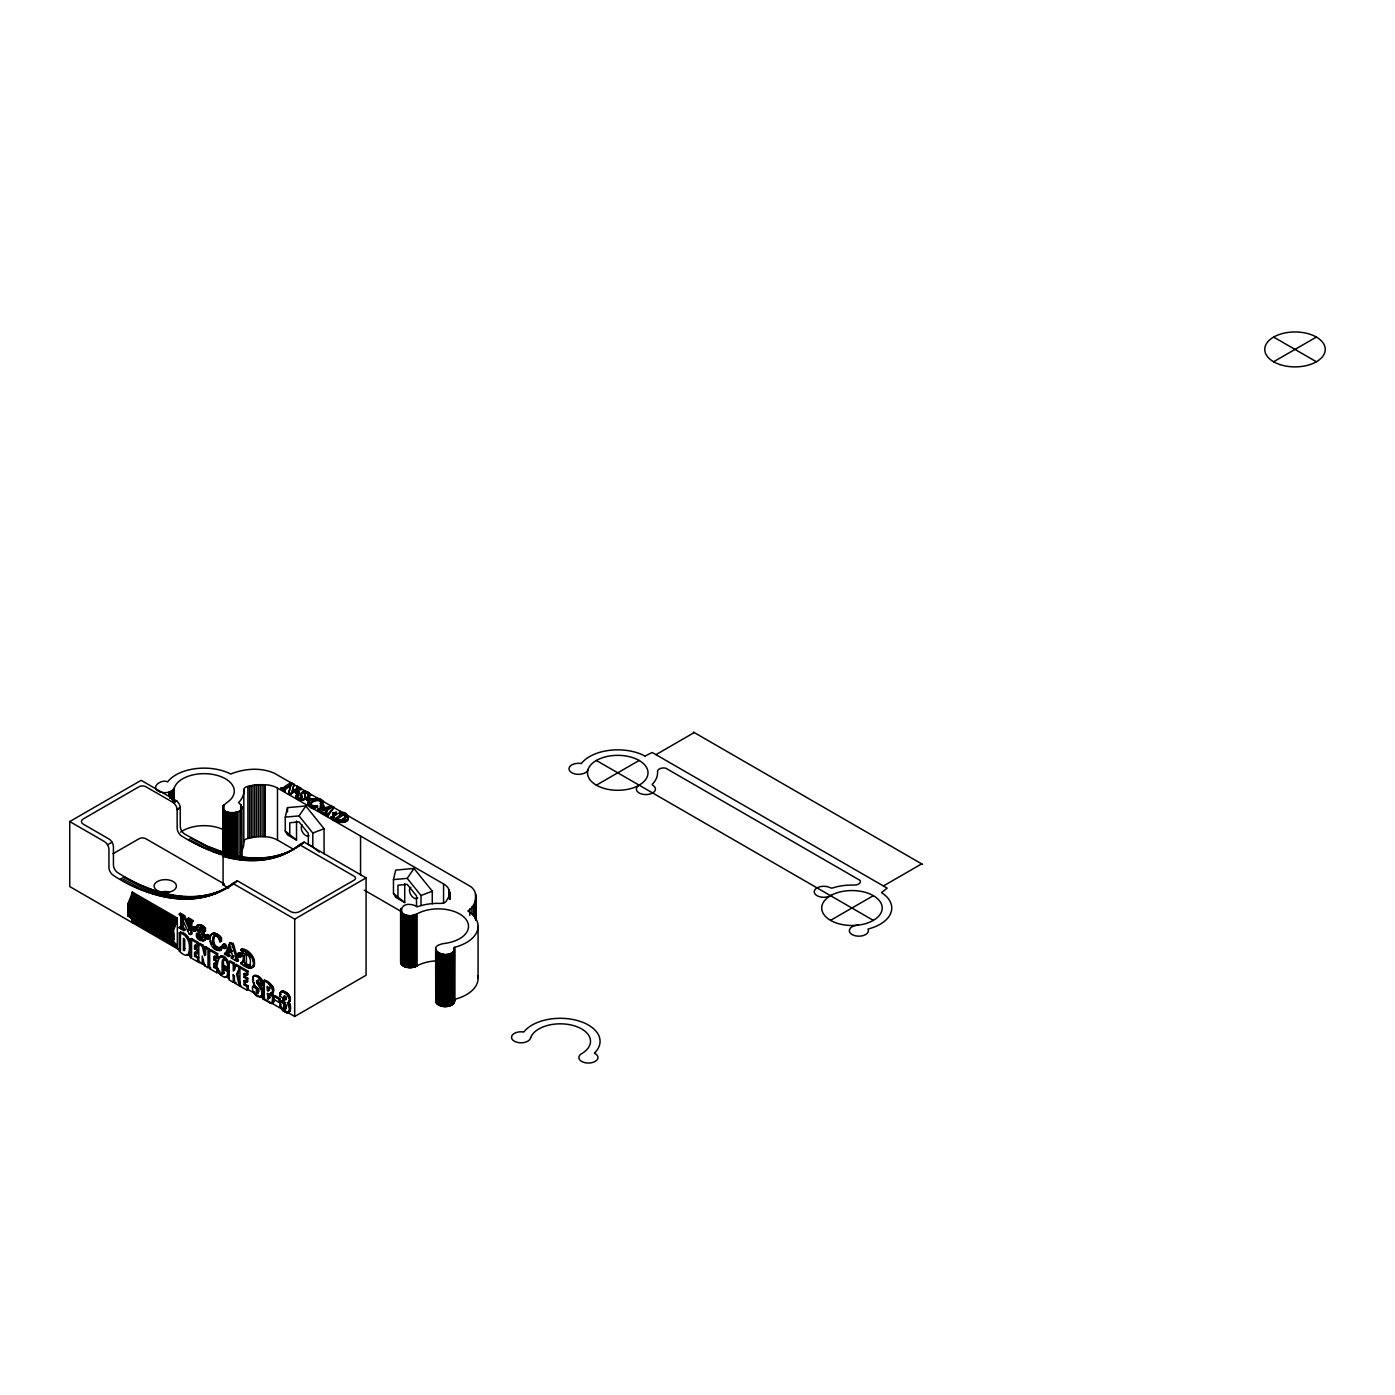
<?xml version="1.0" encoding="UTF-8"?>
<svg xmlns="http://www.w3.org/2000/svg" width="1395" height="1395" viewBox="0 0 1395 1395"><rect width="100%" height="100%" fill="white"/><g stroke="black" fill="none" stroke-linecap="round" stroke-linejoin="round"><path stroke-width="1.5" d="M183.878 930.639L182.082 926.681L181.978 918.416L183.111 917.771L183.286 927.134L184.994 929.994L183.878 930.639L179.24 927.954L181.856 926.297L181.891 915.817L180.775 916.48L180.722 926.943L179.24 927.204M192.196 922.078L187.54 918.66L188.674 918.015L193.312 920.7L190.714 922.304L190.662 934.563L189.284 934.197L181.978 918.416M228.693 888.127L223.078 884.883L223.095 856.286L227.594 853.688C253.001 861.36 283.028 859.669 304.11 842.127L366.083 877.908L366.083 975.262L294.711 1016.467L286.829 1011.916M224.525 954.11L226.688 952.733L224.525 954.11L228.745 956.551L229.861 955.889L228.449 953.308L229.321 950.431L227.315 953.953L228.745 956.551M224.525 953.36L225.659 952.698M225.554 953.378L229.669 943.142L233.244 943.456L238.318 960.771L237.185 961.417L231.326 958.034L233.662 956.848L231.326 957.284M237.185 961.417L232.111 944.119L229.669 943.142M240.794 963.509L243.497 961.8L240.794 963.509C259.4 978.889 257.569 950.727 241.98 948.792L240.899 950.204C243.619 952.646 244.578 963.056 240.794 962.742M248.38 966.264L250.647 964.939C241.631 972.263 242.747 944.415 249.914 955.261M250.106 965.41L246.357 963.893L246.427 952.436M290.701 782.456L290.666 784.897L284.406 788.768L284.998 791.07L280.709 789.204C284.092 788.14 290.561 780.241 294.031 784.374L292.549 790.337M280.709 789.204L281.232 787.844M288.713 786.117L283.237 789.151L282.017 788.158M282.575 790.198L280.709 788.158M282.627 789.308L282.627 788.245M283.237 789.151L283.237 788.088M284.022 788.75L284.022 787.687M284.998 791.07L284.179 789.151M284.475 791.383L284.406 788.768M284.179 790.198L285.068 788.297M288.573 794.104L290.788 784.914L288.573 794.104L289.986 794.575C293.072 791.488 299.384 790.459 301.163 788.506L297.397 786.327L297.501 788.925L291.991 792.29M288.957 792.308L288.957 791.244M289.986 794.575L297.92 788.942L301.163 788.506M290.753 783.484L290.753 784.548L290.195 782.752M290.805 794.034L290.805 792.988M292.252 783.415L292.252 784.478L290.195 783.816M292.497 793.04L292.497 791.976M293.7 786.414L294.031 784.374M295.932 797.678L295.74 795.952L298.024 794.452L297.902 798.254L300.64 799.091L300.64 798.027C301.564 792.778 303.744 787.756 310.579 794.505L310.579 795.551L307.772 796.388C311.643 792.081 301.32 791.366 305.488 796.353C306.429 801.794 297.152 801.114 295.74 797.19M297.676 791.104C301.948 793.04 295.391 796.353 295.984 791.785C300.518 788.995 299.105 795.638 295.862 792.168M295.984 793.598L295.984 791.785M296.507 798.411L295.74 795.952M296.385 793.929L296.385 792.866M296.42 791.436L295.862 793.232M296.943 794.139L296.943 793.092M296.856 789.396L296.891 786.623M297.397 786.327L296.891 787.687M297.588 794.226L297.588 793.162M297.501 788.925L297.466 787.076M297.71 799.3L298.774 794.801M297.955 796.841L297.955 795.778M297.92 790.006L297.92 788.942M298.024 794.452L298.774 795.865M298.251 794.139L298.251 793.075M298.547 799.701L297.902 797.208M298.321 792.238L298.321 791.192M298.861 793.894L298.861 792.831M298.687 789.605L298.687 788.541M299.088 799.004L298.408 797.661M298.896 792.465L298.896 791.418M299.402 799.998L296.507 797.365M299.28 793.546L299.28 791.732M299.28 789.448L299.28 788.384L301.163 789.553M299.838 799.143L299.088 797.94M299.873 789.535L299.873 788.471M300.291 800.172L299.402 798.934M300.657 789.866L300.657 788.803M301.198 800.259L300.291 799.126M301.442 797.748L301.442 798.812L301.163 793.511M301.372 795.603L301.215 794.121M301.163 794.557L301.459 792.796M302.017 798.376L302.017 797.312M302.017 797.033L302.017 795.97M301.808 792.43L301.459 793.86M302.07 800.224L305.557 796.963M302.209 797.905L302.157 796.371M302.349 792.081L302.349 793.145L304.511 791.488M302.907 800.102L302.907 799.039M303.011 792.848L303.011 791.785M303.674 799.876L303.674 798.812M303.744 792.639L303.744 791.593M304.389 799.544L304.389 798.481M305.557 798.027L304.616 793.284M304.93 799.161L304.93 798.097M304.651 795.464L305.174 792.866M305.296 798.76L305.296 797.713M305.488 797.399L305.331 795.952M305.174 793.929L305.976 792.622M306.638 799.841C312.184 793.912 304.616 814 317.624 807.007C317.624 805.054 306.76 806.624 311.992 801.689C313.823 798.969 323.797 798.446 320.362 803.189L321.129 804.496L323.5 801.986C319.403 795.133 311.748 800.451 306.638 799.841C308.557 793.302 311.224 802.491 306.638 798.045M305.976 793.685L307.005 791.819M307.04 800.172L307.04 799.126M307.074 798.742L307.074 797.696M307.772 796.388L308.644 794.906L307.388 792.778M307.615 800.399L307.615 799.335M307.685 798.498L307.685 797.452M310.579 795.551L307.842 792.133M307.894 794.086L307.894 793.023M308.19 804.357L308.051 802.491M308.051 803.555L308.225 801.706M308.243 800.468L308.243 799.422M308.33 798.428L308.33 797.365M308.434 796.702L308.26 794.906M308.347 794.418L308.347 793.354M308.661 805.159L308.19 803.293M308.696 800.939L308.225 802.77M308.539 795.568L308.644 792.534M308.905 800.399L308.905 799.335M308.975 798.498L308.975 797.434M309.463 805.961L308.661 804.095M309.516 799.091L309.446 801.271L310.457 800.591M309.55 798.725L309.55 797.661M309.655 794.313L309.655 793.249M309.934 799.788L309.934 797.992M310.248 794.941L310.248 793.877M310.632 806.746L310.754 802.945M317.624 807.007L312.166 806.659L311.05 804.95M311.05 806.014L311.242 802.334M311.503 807.199L311.556 805.316M311.66 798.951L311.66 800.015L312.933 798.55M312.166 806.659L312.166 805.595M311.242 803.398L311.992 801.689M312.323 807.531L309.463 804.898M312.829 806.868L312.829 805.804M311.992 802.753L313.038 801.009M313.683 807.897L313.526 805.926M314.259 807.042L314.259 805.979M313.038 802.073L314.206 800.416M314.59 808.001L314.59 806.938L312.323 806.484M314.921 808.001L317.624 805.961M314.206 801.462L315.34 799.98M315.758 806.938L315.758 805.874M315.34 801.044L316.403 799.719M317.206 806.589L317.206 805.525M316.403 800.782L317.38 799.597M317.537 810.478L318.077 809.117L331.557 806.17L333.841 807.13L327.842 816.424L323.065 813.669L327.18 810.791L324.146 809.048C319.943 813.756 313.858 810.111 323.919 809.344M318.077 810.164L318.077 809.117M320.362 804.235L321.338 802.16L318.287 799.597M322.21 800.486L322.21 801.55L318.391 798.603M318.723 810.356L318.723 809.309M319.089 800.747L319.089 799.684M319.211 811.349L319.315 809.362M319.699 800.085L319.699 799.039M319.873 810.373L319.873 809.327M319.804 800.939L319.804 799.893M320.24 807.6C328.226 798.236 319.455 816.459 321.286 805.194M320.379 801.201L320.379 800.155M320.431 810.268L320.431 809.205M320.641 807.932L320.24 805.804M320.676 806.502L320.676 805.438M320.937 800.695L320.937 799.631M320.972 812.448L321.059 810.007M321.199 808.141L320.641 806.868M321.129 804.496L321.146 802.247M321.146 801.829L321.146 800.765M321.513 812.152L320.833 810.303M321.408 802.509L321.338 801.096M320.833 811.367L321.704 809.745M321.844 808.228L323.675 806.118M322.507 808.141L322.507 807.095M322.96 801.201L323.5 803.049M323.117 807.897L323.117 806.833M323.152 805.421L323.675 807.164M323.535 807.548L323.535 805.752M323.065 813.669L323.605 812.308M324.076 853.914L324.076 828.735L305.784 805.996L287.51 807.635L285.26 817.139L285.26 831.001L287.51 834.89L296.525 840.104L296.525 820.957M323.605 813.355L325.419 813.599L327.18 811.855L324.146 809.048M324.337 813.651L324.337 812.587M324.913 813.721L324.913 812.675M325.419 813.599L325.419 812.535M325.628 815.064L323.065 812.605M327.842 816.424L327.982 814.017L333.841 807.13M328.017 815.726L328.209 813.686M328.366 816.11L327.912 814.331M329.168 807.949L329.168 806.903M330.772 818.115C335.41 814.209 347.651 806.659 348.018 819.58C345.437 826.607 325.087 818.202 334.294 817.592M331.312 817.801L331.312 816.755M331.557 807.217L331.557 806.17M332.115 818.133L332.115 817.069M332.359 809.797L332.359 808.734M332.795 818.237L332.795 817.174M332.725 814.802C342.124 805.438 330.144 822.893 334.416 813.39M333.126 815.133L332.725 813.006M333.143 813.703L333.143 812.657M333.074 808.978L333.074 807.914M333.3 819.493L330.772 817.051M333.44 818.063L333.44 816.999M333.684 815.36L333.126 814.07M333.771 813.459L333.771 812.413M334.329 815.43L336.16 813.32M334.992 815.343L334.992 814.296M342.35 819.283L342.35 820.347C340.328 821.289 334.905 821.917 335.707 818.324C352.36 805.054 343.728 826.66 335.707 818.324M335.602 815.098L335.602 814.052M335.637 812.622L336.16 814.384M335.776 821.01L335.933 819.214M336.021 814.75L336.021 812.954M336.561 820.574L336.561 819.528M336.927 821.568L333.3 818.429M337.276 820.835L337.276 819.789M338.078 821.986L338.078 819.964M338.95 821.08L338.95 820.016M339.194 822.265L336.927 820.522M339.805 814.418L339.805 813.355M339.944 821.01L339.944 819.946M340.223 822.422L339.194 821.202M340.572 812.884L340.572 813.948L340.258 811.663M340.903 813.547L340.746 811.349M341.095 820.783L341.095 819.719M341.356 822.475L341.356 821.428L347.059 819.58L348.035 817.365M342.804 822.37L342.804 821.306M335.707 820.138L343.1 815.116L343.065 812.762M343.623 822.213L343.623 821.167M343.1 815.116L343.606 813.878M343.693 818.621L343.693 819.685L345.873 816.895L343.606 814.942M344.059 815.064L344.059 814M344.478 821.969L344.478 820.923M344.286 815.186L344.286 814.122M344.827 818.917L344.827 817.854M345.35 821.638L345.35 820.574M345.315 815.918L345.315 814.854M345.524 818.185L345.524 817.139M345.855 817.522L345.611 814.157M346.256 821.167L346.256 820.103M347.059 820.626L347.059 819.58M347.617 815.674L347.617 816.738L347.024 815.116M347.634 820.103L347.634 819.039M432.276 903.786L432.276 891.196L414.001 868.457L395.709 870.096L393.46 879.6L393.46 893.463L395.709 897.369L404.724 902.565L404.724 883.471M190.662 934.563L191.778 933.9L191.83 921.659L193.312 921.432M159.518 791.697C149.37 787.739 161.157 778.706 167.644 781.845A39.81 22.983 0 0 1 230.698 774.033C244.125 768.61 260.813 767.041 274.658 773.388L468.964 885.563C480.281 891.353 475.834 906.61 467.848 910.952A39.81 22.983 0 0 1 454.456 947.327C453.584 964.869 418.901 946.507 446.086 943.212A30.254 17.472 0 0 0 464.849 917.997A30.254 17.472 0 0 0 418.012 913.359C397.069 924.397 395.483 896.392 417.628 906.68L418.343 906.419A39.81 22.983 0 0 1 440.349 903.385A6.051 3.505 0 0 0 446.069 901.449L449.731 895.084L448.405 888.423A20.472 11.823 0 0 0 443.558 883.942L277.483 788.07A20.472 11.823 0 0 0 267.509 784.897L256.558 784.722L247.159 786.606A6.051 3.505 0 0 0 243.811 789.919A39.81 22.983 0 0 1 238.545 802.613C253.942 815.779 210.174 816.11 226.548 802.805A30.254 17.472 0 0 0 218.492 775.777A30.254 17.472 0 0 0 174.846 786.606C173.294 792.848 165.151 793.581 159.937 791.854M454.718 948.879L454.718 1000.878C452.834 1008.707 436.897 1008.637 435.641 1000.494M204.263 931.947L204.368 929.07C184.419 912.103 212.65 954.668 197.427 933.813L196.59 933.447C194.132 942.078 210.157 943.595 203.199 934.284C196.189 930.238 201.647 923.019 203.513 931.598L205.396 931.302L205.483 928.407C204.211 926.14 198.404 922.287 197.846 926.873L196.73 927.535M227.298 976.256L227.647 971.705L223.531 969.316C221.543 988.044 221.596 944.188 223.531 966.316L227.647 968.705L228.78 968.06C225.572 939.655 206.477 970.013 224.752 977.372L228.431 975.611L228.78 971.059L224.647 968.671L223.531 969.316M252.739 967.084C256.314 958.94 247.508 952.122 240.847 949.437M212.807 940.213C211.726 932.871 220.305 936.254 219.625 941.608L221.491 941.154L221.404 937.649C205.797 921.206 206.826 954.755 221.404 949.821L222.014 947.031L220.183 947.065C217.114 952.872 211.691 943.927 212.807 940.213L215.092 935.4M283.935 1003.877C282.836 1014.653 288.416 1004.278 282.976 1001.976L282.976 999.308C287.963 1003.336 283.569 990.258 283.935 998.489L279.959 996.204C278.477 984.922 294.938 998.977 287.527 1002.848L289.306 1008.759L288.887 1011.916L287.387 1012.892L282.993 1010.8L280.308 1006.894L279.959 1001.575L281.092 1000.93L285.051 1003.214L283.935 1003.877L279.959 1001.575M288.294 1012.63C291.747 1010.747 290.962 1004.801 288.66 1002.185C293.926 998.942 285.574 988.078 280.552 991.984M271.955 1003.441L272.67 997.094L270.351 993.414L271.484 992.769C277.989 990.868 269.061 980.354 264.318 980.197L263.184 980.842L263.184 999.186L271.258 1003.511L273.559 1002.307L273.926 999.779L272.81 1000.424M260.917 996.919L261.493 996.396C265.503 991.008 253.367 982.097 257.569 980.58L257.709 983.231L261.545 985.445L262.678 984.8C263.847 979.9 257.465 972.768 252.931 976.605L252.791 982.01L257.587 989.63L257.779 992.961L256.575 992.351L256.418 988.706L252.582 986.492C251.274 991.706 257.465 999.814 262.626 995.751L262.312 988.776L257.447 980.354L256.331 981.016M187.994 955.313C191.132 946.996 189.685 935.278 179.327 932.819L179.327 951.146C195.073 966.84 193.888 932.627 180.461 932.156L179.327 932.819M348.297 817.069L348.018 819.58M268.625 994.809L267.317 993.292L268.032 998.75L269.741 997.721L269.741 994.164L268.625 994.809L268.677 995.786L269.793 995.141M285.051 1006.196L286.097 1008.533L286.481 1005.045L285.347 1005.69M223.287 960.022L223.898 972.873L222.781 973.518M270.351 993.414C276.855 991.531 267.945 980.999 263.184 980.842M268.677 988.881C268.59 993.502 266.061 988.375 267.317 986.37L268.677 988.881L269.793 988.235L269.671 986.945L268.537 987.608M268.224 990.868L269.793 988.235M203.339 940.561C210.244 938.364 201.072 931.215 200.427 927.326L199.311 927.989M132.194 893.114L132.298 892.05L177.339 918.067L177.339 948.705L174.166 942.445L127.834 915.87L128.95 913.777L127.834 911.842L128.95 909.889L127.834 910.534L127.834 909.244L128.95 907.291L127.834 907.936L127.834 906.645L128.95 904.692L127.834 905.338L127.834 904.03L132.194 893.114L177.235 919.113L172.858 932.645L127.834 906.645M177.235 919.113L177.339 918.067M285.347 997.687L286.481 997.024L286.132 999.518M530.553 1037.967L530.675 1037.653A30.254 17.472 0 0 1 574.008 1025.726A30.254 17.472 0 0 1 582.761 1052.963L582.413 1053.242A9.556 5.51 0 0 0 580.843 1060.897A9.556 5.51 0 0 0 594.043 1061.996L596.432 1060.531A9.556 5.51 0 0 0 594.444 1053.242L594.741 1052.772A39.81 22.983 0 0 0 578.35 1020.809A39.81 22.983 0 0 0 523.91 1031.934L523.84 1032.021A9.556 5.51 0 0 0 511.756 1036.049A9.556 5.51 0 0 0 519.411 1042.728A9.556 5.51 0 0 0 530.553 1037.967L530.606 1037.671M192.388 928.46C197.916 922.322 195.771 936.899 192.388 928.46L193.957 926.751M192.824 927.396L194.951 928.617L194.951 931.215M208.169 938.957L208.169 936.376L206.041 935.156L206.512 938.382L209.285 938.312L207.105 938.835M204.786 938.608L207.157 937.091C205.013 931.11 213.575 937.998 207.698 939.044M224.787 948.426C226.879 943.63 219.015 944.275 223.723 948.304C228.536 949.908 225.101 941.084 223.34 945.025M237.569 954.529C239.12 948.792 244.439 958.539 239.609 956.046L238.475 956.708L237.691 955.331L239.12 952.837M238.004 953.482C240.777 952.628 241.527 959.289 238.475 956.708M282.139 991.043L280.029 993.467M222.014 947.031L220.079 950.588M220.532 956.063L218.004 958.644M293.7 785.368L291.991 791.244L296.856 788.332M212.598 933.517L209.756 936.899M233.261 982.289L233.261 974.425L234.935 983.248L239.208 985.707L240.324 985.062L237.743 973.518L240.097 966.596L236.226 964.363L235.092 965.009L233.261 971.077L233.261 963.945L229.129 961.556L229.129 979.9L233.261 982.289L234.395 981.644L234.395 975.75M236.226 964.363L234.395 970.432L234.395 963.3L230.262 960.911L229.129 961.556M230.803 942.479L228.989 945.339M254.657 975.436L252.582 977.651M239.208 985.707L236.609 974.163L240.097 966.596M228.553 950.065L230.105 945.758L231.553 951.791L232.669 951.128L229.687 949.402L228.553 950.065L231.553 951.791M229.687 949.402L230.716 946.542M229.39 946.525L227.211 952.053L225.136 953.482M232.529 957.493L231.919 953.238L228.205 951.076M588.167 769.186A30.254 17.472 0 0 0 603.32 788.175A30.254 17.472 0 0 0 639.154 785.176L640.235 784.513A30.254 17.472 0 0 0 632.197 757.468A30.254 17.472 0 0 0 588.533 768.296L588.027 769.499A9.556 5.51 0 0 1 582.744 773.789L579.378 774.33A9.556 5.51 0 0 1 569.038 768.296A9.556 5.51 0 0 1 581.174 763.518L581.331 763.553A39.81 22.983 0 0 1 644.385 755.741L644.996 756.073M218.352 949.106L221.317 946.42M268.433 998.75L269.793 996.85M401.01 960.388C399.476 968.653 413.129 969.176 418.012 965.357A30.254 17.472 0 0 1 436.67 960.893M285.26 817.139L299.036 815.901L305.784 805.996M393.46 879.6L407.235 878.362L414.001 868.457M225.763 977.442L228.431 975.611M251.187 968.095L253.855 966.439M248.99 966.072C252.094 962.184 250.054 954.825 245.311 953.099M262.626 995.751L259.854 996.187M180.461 932.156L180.461 950.501L69.75 886.575L69.75 821.55L104.433 841.569A6.365 3.679 60 0 1 108.932 849.363L108.932 867.603A6.365 3.679 60 0 0 113.431 875.397C149.282 899.269 201.473 911.301 237.237 880.733L290.666 911.58A6.365 3.679 0 0 0 299.663 911.58L354.138 880.123A4.778 2.755 0 0 0 354.138 876.234L299.611 844.725C278.529 862.25 248.519 863.941 223.095 856.286M233.471 883.576L237.237 880.733M189.546 954.337L186.756 955.244M323.5 801.986L320.362 803.189M284.998 790.006L282.575 789.151M221.404 949.821L219.416 950.727M640.235 784.513L639.154 785.176A9.556 5.51 0 0 0 638.631 792.656A9.556 5.51 0 0 0 651.517 793.528L653.924 792.081A9.556 5.51 0 0 0 652.668 785.176L652.232 784.304A39.81 22.983 0 0 0 657.516 771.609A6.051 3.505 0 0 1 665.711 768.157L860.017 880.35A6.051 3.505 0 0 1 854.036 885.075A39.81 22.983 0 0 0 832.048 888.127L830.548 887.883A9.556 5.51 0 0 0 818.586 887.15L816.058 888.528A9.556 5.51 0 0 0 817.592 895.974A9.556 5.51 0 0 0 830.548 895.677L831.699 895.049A30.254 17.472 0 0 1 878.536 899.688A30.254 17.472 0 0 1 859.773 924.902L857.698 925.181A9.556 5.51 0 0 0 850.27 928.25L849.346 930.186A9.556 5.51 0 0 0 859.773 936.15A9.556 5.51 0 0 0 868.056 929.14L868.143 929.018A39.81 22.983 0 0 0 881.535 892.643L887.168 888.144L652.197 752.48L644.856 756.142M218.719 957.127C224.647 955.331 228.867 963.509 227.647 968.705M285.068 789.361L290.788 785.978M69.75 821.55L141.122 780.328L175.805 800.364A6.365 3.679 60 0 1 176.415 800.747L176.799 801.061A6.365 3.679 60 0 1 180.234 807.182L180.304 826.398A6.365 3.679 60 0 0 184.82 834.193L206.861 845.998L227.594 853.688M219.556 891.754L232.18 884.465C196.834 907.918 150.887 893.707 117.947 872.799A6.365 3.679 60 0 1 113.431 865.005L113.431 846.765A6.365 3.679 60 0 0 108.932 838.97L83.264 824.149A6.365 3.679 0 0 1 83.264 818.952L139.082 786.71A4.778 2.755 0 0 1 145.83 786.71L172.649 802.177A6.365 3.679 60 0 1 173.259 802.578L176.607 800.904M173.329 802.631L176.799 801.061M107.537 844.812L112.053 842.196M223.322 855.187C214.394 853.095 193.26 843.539 181.664 836.006A6.365 3.679 60 0 1 177.165 828.211L177.13 809.257L180.251 807.356M177.165 809.745L180.286 807.688M113.03 853.757L139.082 838.726A4.778 2.755 0 0 1 145.83 838.726L224.438 884.099L223.078 884.883M120.197 879.303L124.696 876.705M188.43 839.912L191.568 838.099M122.115 880.402L126.614 877.786M190.33 840.993L193.486 839.18M124.016 881.448L128.532 878.85M192.248 842.057L195.405 840.243M125.934 882.494L130.45 879.896M194.167 843.103L197.305 841.29M127.852 883.488L132.351 880.89M196.085 844.097L199.223 842.284M129.77 884.465L134.269 881.867M198.003 845.074L201.142 843.26M131.671 885.406L136.187 882.808M199.903 846.015L203.06 844.202M133.589 886.331L138.088 883.732M201.822 846.939L204.96 845.108M135.489 887.203L139.988 884.604M203.722 847.811L206.861 845.998M137.39 888.057L141.906 885.459M205.623 848.666L208.779 846.852M139.291 888.894L143.807 886.278M207.524 849.485L210.68 847.672M141.191 889.679L145.69 887.081M209.424 850.287L212.563 848.474M143.092 890.446L147.591 887.848M211.325 851.055L214.464 849.241M144.975 891.178L149.492 888.58M213.208 851.787L216.347 849.956M146.859 891.876L151.375 889.278M215.092 852.484L218.248 850.671M148.742 892.538L153.258 889.94M216.975 853.147L220.131 851.334M150.625 893.184L155.124 890.585M218.858 853.792L221.997 851.961M152.491 893.776L157.007 891.178M220.724 854.385L223.863 852.572M154.357 894.352L158.873 891.754M222.59 854.978L225.728 853.147M156.223 894.91L160.721 892.294M158.071 895.416L162.587 892.817M224.961 856.809L229.443 854.211M159.919 895.886L164.418 893.288M226.81 857.28L231.291 854.682M161.768 896.34L166.267 893.742M228.641 857.733L233.139 855.135M163.599 896.758L168.097 894.16M230.471 858.152L234.97 855.553M165.43 897.142L169.928 894.544M232.302 858.535L236.801 855.937M167.243 897.491L171.742 894.893M234.116 858.884L238.615 856.286M169.057 897.822L173.555 895.224M235.929 859.198L240.428 856.6M170.853 898.101L175.351 895.503M237.725 859.494L242.224 856.896M172.649 898.363L177.148 895.764M239.522 859.756L244.02 857.158M174.427 898.589L178.926 895.991M241.318 859.965L245.799 857.384M176.206 898.781L180.705 896.183M243.079 860.157L247.578 857.559M177.967 898.938L182.466 896.34M244.857 860.314L249.339 857.733M179.728 899.06L184.227 896.462M246.601 860.453L251.1 857.855M181.472 899.165L185.971 896.549M248.345 860.541L252.844 857.942M328.366 815.046L325.628 814M183.198 899.217L187.715 896.619M250.089 860.61L254.587 858.012M184.925 899.252L189.441 896.654M251.815 860.628L256.314 858.047M186.651 899.252L191.15 896.654M253.524 860.628L258.023 858.03M188.342 899.217L192.841 896.619M255.233 860.593L259.714 857.995M190.034 899.147L194.533 896.549M256.907 860.523L261.406 857.942M191.708 899.043L196.207 896.444M258.598 860.436L263.08 857.838M193.382 898.903L197.881 896.305M260.255 860.296L264.754 857.698M195.038 898.746L199.537 896.148M261.911 860.14L266.41 857.541M196.678 898.554L201.176 895.956M263.55 859.93L268.049 857.35M198.299 898.328L202.798 895.729M265.172 859.704L269.671 857.105M199.903 898.066L204.42 895.468M266.794 859.442L271.293 856.844M201.508 897.77L206.007 895.171M268.398 859.146L272.879 856.565M203.095 897.438L207.593 894.84M269.985 858.832L274.466 856.234M204.664 897.09L209.18 894.491M271.554 858.466L276.053 855.867M206.233 896.689L210.732 894.09M273.106 858.082L277.605 855.484M207.768 896.27L212.267 893.672M274.658 857.663L279.139 855.065M209.302 895.817L213.801 893.218M276.175 857.21L280.674 854.612M210.802 895.328L215.318 892.73M277.692 856.722L282.191 854.124M179.31 913.899L180.426 913.254L184.541 915.626L190.574 929L189.458 929.645L183.408 916.271L179.31 913.899L180.775 916.48M212.302 894.823L216.818 892.225M279.192 856.199L283.673 853.618M213.784 894.265L218.283 891.667M280.674 855.658L285.155 853.06M299.611 844.725L304.11 842.127M215.248 893.689L219.747 891.091M231.5 884.308L235.999 881.71M282.139 855.083L286.62 852.484M298.373 845.701L302.872 843.103M179.327 914.649L180.426 913.254M216.696 893.079L222.642 889.836M228.972 886.174L234.744 882.669M283.586 854.472L289.515 851.229M295.845 847.567L301.616 844.045M286.428 853.147L299.053 845.858M179.955 915.19L180.461 914.004M181.298 915.137L182.414 914.492M180.879 917.23L182.013 916.585M183.408 916.271L184.541 915.626M184.245 918.206L185.378 917.561M189.458 929.645L189.249 921.467L187.558 919.41L188.674 918.015M188.395 920.037L190.069 920.02L189.249 921.467M188.953 920.683L190.975 919.427M180.792 925.931L181.908 925.286M179.24 927.954L181.856 926.297M180.513 927.448L181.646 926.803M182.082 926.681L183.198 926.036M189.371 922.566L190.487 921.921L190.574 929M190.906 921.816L192.039 921.171M190.714 922.304L193.312 920.7M182.152 927.78L183.286 927.134M190.662 923.316L191.778 922.653M181.437 929.122L183.547 927.902M182.972 929.192L184.088 928.547M172.858 932.645L172.858 933.935L173.991 933.29L172.858 935.243L172.858 936.533L173.991 935.888L172.858 939.131L173.991 938.486L173.991 939.794L172.858 940.439L127.834 914.44M183.861 929.872L184.977 929.227M187.61 930.744L188.726 930.081M192.51 927.78L194.428 926.664M193.888 927.518L195.021 926.873M197.061 926.123L199.066 924.745M198.561 925.303L199.694 924.658M192.51 929.244L193.521 927.797M194.48 927.989L195.614 927.344M196.817 926.751L197.95 926.088M199.311 925.391L200.427 924.745M190.557 930.831L191.69 930.169M194.951 928.617L196.085 927.971M200.148 925.67L201.281 925.007M193.295 930.622L196.085 930.57M195.265 929.366L196.399 928.704M196.782 928.372L197.898 927.71M201.089 926.14L202.205 925.478M193.888 931.093L195.021 930.43M195.387 930.151L196.521 929.506M189.284 934.197L191.778 933.9M190.592 933.29L191.725 932.645M194.48 931.302L196.399 930.186M201.142 927.291L202.885 927.1L205.396 931.302M199.415 928.948L200.531 928.303M201.769 927.745L203.583 926.437M197.515 930.57L198.648 929.924M186.477 937.248L187.593 936.603M199.764 929.785L200.88 929.14M202.484 928.564L204.629 927.396M198.195 931.686L199.869 931.755L198.735 932.418M200.2 930.482L201.333 929.837M202.833 929.14L203.949 928.477M187.401 938.207L188.517 937.545M196.59 933.447L198.561 933.168C197.026 937.213 205.117 938.957 201.577 939.48M200.618 931.006L201.734 930.36M203.129 929.82L205.483 928.407M188.063 939.219L189.197 938.573M197.427 933.813L198.561 933.168M203.356 930.639L204.49 929.994M188.517 940.247L189.65 939.585M198.718 961.05L197.602 961.696L190.435 957.563L190.435 939.219L191.568 938.573L198.456 942.549L198.456 946.211L197.323 946.874L194.568 945.269L194.568 948.757L197.148 950.239L198.264 949.594L198.264 953.081L197.148 953.727L194.568 952.244L194.568 956.272L197.602 958.016L198.718 957.371L195.684 955.627L194.568 956.272M203.513 931.598L204.646 930.953M188.761 941.224L189.877 940.579M197.968 935.905L199.084 935.243M196.782 937.004L197.898 936.359M202.676 933.604L203.809 932.959M200.671 934.824L201.804 934.179M196.974 937.353L198.107 936.69L201.56 939.864L200.427 940.526M203.199 934.284L204.315 933.639M197.619 938.19L199.781 936.812M201.7 936.359L202.833 935.696M203.897 935.4L205.03 934.737M199.45 938.556L200.566 937.893M202.101 937.3L203.217 936.655M198.753 939.341L199.886 938.678M205.71 935.539L207.646 934.406M179.327 951.146L180.461 950.501M200.235 939.201L201.368 938.556M204.524 936.865L206.722 935.557M207.105 935.278L208.221 934.615M202.205 938.312L203.339 937.649M200.967 939.498L202.101 938.852M207.698 935.731L208.814 935.086M204.716 937.702L206.844 936.359M208.169 936.376L209.285 935.714M210.697 934.772L211.813 934.127M211.465 934.162L213.54 933.203M210.122 935.696L211.238 935.034M190.435 939.219L197.323 943.194L198.456 942.549M212.424 933.848L214.656 933.203M204.716 939.463L205.832 938.818M206.512 938.382L207.646 937.719M208.483 937.109L209.616 936.463M204.472 940.178L205.606 939.515M208.605 937.911L209.721 937.266M213.54 933.848L215.929 933.534M202.955 941.241L205.222 940.056M198.787 944.049L199.903 943.386L203.356 945.391L205.675 954.982L205.675 946.717L204.559 947.379L204.559 955.627L202.24 946.037L198.787 944.049L198.787 962.376L205.518 964.956L204.385 965.619L202.24 956.028L202.24 964.381M213.976 936.045L217.533 935.365L219.556 937.405L218.44 938.068M217.324 934.214L215.126 935.626M213.505 936.62L214.621 935.975M215.754 935.731L216.888 935.086M213.139 937.492L214.255 936.847M216.399 936.01L217.533 935.365M194.568 948.757L195.684 948.112L198.264 949.594M212.894 938.678L214.01 938.033M214.795 934.197L217.882 935.975L219.015 935.33M217.533 936.882L218.666 936.237M202.24 946.037L203.356 945.391M210.07 941.608L211.186 940.962M188.691 954.407L189.825 953.762M218.021 937.423L219.137 936.777M187.436 955.383L188.552 954.738M217.882 935.975L220.218 936.359M212.894 941.834L213.923 939.55M210.593 943.194L211.709 942.532M220.375 941.799L220.27 938.294L221.404 937.649M213.121 943.299L214.01 941.189M219.12 939.62L220.236 938.975M211.325 944.711L212.458 944.049M190.435 957.563L191.568 956.918L191.568 938.573M213.47 944.589L214.237 942.636M219.625 941.608L221.491 941.154M213.941 945.74L214.603 943.944M204.559 947.379L208.012 949.367L209.128 948.722L209.128 967.049L210.784 968.008L209.668 968.653L209.668 950.326L210.784 949.664L217.672 953.639L217.672 957.319L216.556 957.964L213.801 956.377L213.801 959.847L216.364 961.347L217.498 960.702L217.498 964.189L216.364 964.834L213.801 963.335L213.801 967.38L216.818 969.124L217.951 968.479L217.951 972.141L216.818 972.803L209.668 968.653M213.418 947.467L215.615 946.054L219.974 948.286M215.109 947.519L216.242 946.874M214.76 948.652L216.905 947.519M222.328 945.008L224.246 943.874M216.469 948.67L217.603 948.007M223.723 944.746L224.839 944.084M217.149 948.984L218.283 948.321M216.312 949.681L220.549 950.082M224.299 945.2L225.432 944.554M217.777 949.123L218.91 948.46M219.678 948.216L220.794 947.571M217.341 950.222L218.457 949.576M222.659 947.205L223.775 946.56M224.787 945.845L225.903 945.182M218.195 950.536L219.311 949.89M223.13 947.85L224.246 947.188M225.101 946.577L226.217 945.932M198.787 962.376L199.903 961.73M223.723 948.304L224.839 947.658M225.205 947.379L226.339 946.734M224.299 948.513L226.217 947.397M232.111 944.119L233.244 943.456M209.668 950.326L216.556 954.302L217.672 953.639M232.477 945.845L233.61 945.182M232.913 947.606L234.046 946.961M213.801 959.847L214.917 959.202L217.498 960.702M218.248 957.807L219.364 957.144M220.323 956.621L221.456 955.976M221.439 956.865L222.572 956.22M227.455 953.238L228.571 952.593M227.315 953.953L228.449 953.308M222.712 957.476L223.828 956.813M228.623 953.936L227.49 954.581L229.861 955.889M227.978 955.174L229.094 954.529M204.385 965.619L208.012 967.712L209.128 967.049M228.763 955.802L229.879 955.139M224.368 958.627L225.502 957.981M240.899 950.204L241.98 948.792M232.721 883.331L294.711 919.113L366.083 877.908M223.183 960.928L224.299 960.283M225.728 960.022L226.844 959.376M232.599 956.238L233.732 955.592M241.666 950.797L243.288 950.849L242.381 952.332M213.801 967.38L214.917 966.718L217.951 968.479M237.691 953.866L239.609 952.733M231.326 958.034L233.819 956.429M242.172 951.495L243.288 950.849M239.068 953.605L240.184 952.959M243.776 951.216L244.91 950.57M226.705 961.504L227.838 960.859M237.691 955.331L238.702 953.884M239.661 954.075L240.777 953.413M238.004 956.081L238.807 954.686M240.132 954.703L241.248 954.04M242.416 953.465L243.532 952.82M227.28 962.951L228.414 962.306M235.633 958.191L236.749 957.528M240.446 955.435L241.579 954.79M234.377 959.69L235.511 959.045L238.318 960.771M235.842 958.888L236.976 958.225M239.068 957.162L240.184 956.517M240.568 956.238L241.684 955.592M245.189 953.605L246.828 952.506M245.991 953.308L247.961 952.244M236.139 959.498L237.272 958.853M239.661 957.388L241.579 956.255M227.559 964.677L228.693 964.032M236.575 960.091L237.708 959.446M218.283 971.164L219.399 970.501L219.991 972.036L218.858 972.699M247.386 954.285L248.519 953.639M1273.6 361.758L1316.392 337.067M237.185 960.667L238.318 960.004M248.711 954.145L249.844 953.5M248.101 954.982L249.217 954.337M227.647 966.962L228.78 966.316M233.261 963.945L234.395 963.3M249.67 954.982L250.804 954.337M250.612 955.976L251.745 955.331M219.835 974.163L220.968 973.518M222.154 972.751L223.287 972.106M242.416 961.294L243.532 960.649M249.443 957.057L250.559 956.412M222.38 973.187L223.514 972.542M220.706 975.035L221.84 974.39M223.165 973.64L224.281 972.978M251.588 957.301L252.704 956.656M242.172 963.003L243.288 962.341M227.647 971.705L228.78 971.059M227.647 972.42L228.78 971.774M252.547 959.062L253.681 958.4M245.189 964.084L246.305 963.439M243.811 965.131L244.945 964.486L249.391 967.049L253.088 967.153M227.559 974.809L228.693 974.146M239.923 967.781L241.039 967.136L247.926 971.112L247.926 974.791L246.81 975.436L244.038 973.85L244.038 977.32L246.619 978.802L247.752 978.157L247.752 981.644L246.619 982.307L244.038 980.807L244.038 984.835L247.072 986.596L248.205 985.934L248.205 989.613L247.072 990.258L239.923 986.125L239.923 967.781L246.81 971.757L247.926 971.112M245.224 964.538L246.357 963.893M252.948 960.074L254.082 959.429M245.38 964.904L246.496 964.259M245.625 965.218L246.741 964.573M224.752 977.372L227.873 976.395M245.991 965.479L247.107 964.834M253.28 961.19L254.396 960.527M246.27 965.654L247.386 964.991M246.985 966.003L248.101 965.357M253.489 962.376L254.622 961.73M247.7 966.229L248.816 965.567M246.967 967.066L248.083 966.404M253.576 963.631L254.692 962.986M236.609 974.163L237.743 973.518M248.258 967.694L249.391 967.049M253.506 964.817L254.64 964.154M249.409 968.06L250.542 967.415M253.332 965.759L254.448 965.113M253.07 966.508L254.186 965.863M250.385 968.182L251.518 967.52M244.038 973.85L245.171 973.187L245.171 976.674L247.752 978.157M244.038 977.32L245.171 976.674M234.935 983.248L236.051 982.603M244.038 980.807L245.171 980.162L245.171 984.19L248.205 985.934M252.931 976.605L254.047 975.959M253.541 976.081L255.564 975.297M254.431 975.942L256.697 975.541M239.923 986.125L241.039 985.48M252.46 979.412L253.576 978.767M255.581 976.204L258.075 976.204M244.038 984.835L245.171 984.19M252.547 980.79L253.663 980.144M256.942 976.849L259.557 977.215M258.424 977.86L259.679 979.028L260.813 978.383M257.569 980.58L258.703 979.918L258.842 981.226L256.541 982.516M596.362 785.176L639.154 760.467M253.611 983.963L254.291 982.411M259.679 979.028L260.621 980.249L261.754 979.604M256.942 983.266L258.058 982.603M257.709 983.231L258.842 982.586L262.678 984.8M252.582 986.492L253.716 985.829L257.552 988.044C255.791 990.607 260.272 992.769 257.517 993.1M261.545 985.445L261.179 981.417L262.312 980.755M257.709 984.312L258.825 983.667M252.582 987.695L253.716 985.829M655.964 754.66L694.239 732.549M261.458 982.795L262.591 982.15M261.545 984.713L262.678 984.068M256.418 988.706L257.552 988.044M257.587 989.63L258.72 988.968M253.506 992.438L254.64 991.775M256.418 990.938L257.552 990.276M257.883 990.572L258.999 989.927M269.026 984.295L270.159 983.649M261.179 989.421L262.312 988.776M256.575 992.351L257.709 991.706M254.483 993.815L255.616 993.17M257.97 991.967L259.104 991.322M256.802 992.699L257.935 992.054M257.151 992.978L258.284 992.333M270.264 985.271L271.397 984.626M261.719 991.322L262.835 990.659M255.773 995.106L256.907 994.461M271.171 986.335L272.304 985.69M271.885 987.643L273.019 986.98M257.308 996.169L258.441 995.524M261.894 993.746L263.027 993.1M267.317 990.433L269.636 990.119M267.735 990.659L268.851 990.014M261.789 995.385L262.923 994.74M272.356 989.299L273.472 988.654M259.958 997.076L261.092 996.431M272.513 991.444L273.629 990.799M272.409 992.752L273.525 992.089M271.432 993.624L273.193 992.787M263.184 999.186L264.318 998.524L264.318 980.197M271.554 994.6L272.688 993.955L273.926 998.07M267.317 998.419L269.566 998.105M272.287 995.768L273.42 995.123M268.032 998.75L269.741 997.721M273.821 996.222L274.937 995.559L280.151 998.576L280.151 1001.732L279.017 1002.377L273.821 999.378L273.821 996.222L279.017 999.221L280.151 998.576M281.598 991.618L282.732 990.973M272.67 997.094L273.804 996.449M280.221 992.577L281.354 991.932M282.348 991.775L283.481 991.13M279.959 994.635L281.092 993.99L279.959 996.204M284.318 992.665L285.434 992.019M285.609 993.502L286.742 992.856M270.037 1003.057L273.089 1002.796M272.705 1001.994L273.838 1001.331M286.69 994.373L287.823 993.711M271.258 1003.511L273.559 1002.307M287.544 995.263L288.66 994.6M282.976 999.308L285.051 996.326M288.155 996.169L289.288 995.524M285.347 998.698L286.481 998.053M288.591 997.129L289.724 996.483M279.959 1003.022L281.092 1000.93M288.922 998.14L290.038 997.495M282.976 1001.976L284.109 1001.314M280.046 1005.307L281.18 1004.662M284.528 1003.04L285.661 1002.395M289.166 1000.32L290.299 999.657M280.308 1006.894L281.424 1006.248M289.079 1001.593L290.195 1000.93M287.527 1002.848L289.933 1001.68M288.312 1002.691L289.428 1002.046M288.312 1003.755L289.445 1003.11M285.347 1006.963L286.481 1006.318M288.87 1004.766L290.003 1004.121M281.72 1009.509L282.836 1008.864L285.801 1011.288L284.667 1011.95M284.057 1008.428L285.173 1007.783M284.249 1008.794L285.382 1008.132M284.597 1009.073L285.713 1008.411M289.201 1006.301L290.334 1005.638M284.981 1009.195L286.324 1008.358M282.993 1010.8L284.127 1010.137M289.201 1010.643L290.334 1009.997M286.184 1012.665L289.428 1011.985M287.387 1012.892L288.521 1012.229M288.887 1011.916L290.003 1011.253M883.401 885.964L921.676 863.871M830.548 920.386L873.34 895.677M321.513 811.105L317.537 809.414M310.579 794.505L307.772 795.324M831.699 895.049L830.548 895.677A30.254 17.472 0 0 0 825.369 916.358A30.254 17.472 0 0 0 858.239 925.112M319.246 852.101L312.811 846.904L312.811 833.042L324.076 828.735M421.011 904.692L421.011 895.503L432.276 891.196M294.223 849.729L277.483 840.069A20.472 11.823 0 0 0 265.242 836.686L256.558 836.721L247.159 838.622A6.051 3.505 0 0 0 243.811 841.917A39.81 22.983 0 0 1 240.428 852.467M321.704 810.809L324.146 810.111M325.314 809.78L330.231 808.385M301.198 799.195L302.07 799.178M317.38 800.643L318.287 800.643M340.223 821.359L341.356 821.428M317.031 799.387L318.391 799.666M306.168 792.674L307.842 793.18M288.573 793.04L289.986 793.511M284.109 998.663L285.853 999.535M174.166 942.445L172.858 940.439M1273.6 337.067L1316.392 361.758M693.35 732.044L922.583 864.394M596.362 760.467L873.34 920.386M285.26 831.001L296.525 840.104M312.811 846.904L308.312 844.306L308.312 833.443L299.036 821.899L289.759 822.736L289.759 833.6M393.46 893.463L404.724 902.565M132.037 894.195L177.06 920.194M131.793 895.294L176.834 921.293M131.496 896.41L176.537 922.409M131.147 897.543L176.171 923.542M130.729 898.659L175.753 924.658M130.241 899.775L175.282 925.774M129.718 900.874L174.759 926.873M129.125 901.955L174.166 927.954M205.675 946.717L209.128 948.722M128.497 903.018L173.538 929.018M235.092 965.009L238.981 967.241M127.834 904.03L172.858 930.046M127.834 905.338L173.991 931.982M127.834 907.936L173.991 934.598M127.834 909.244L173.991 935.888M224.647 965.671L228.78 968.06M127.834 910.534L173.991 937.178M127.834 911.842L173.991 938.486M127.834 913.132L173.991 939.794M127.834 915.87L175.282 943.351M129.125 916.445L175.753 943.909M130.729 917.91L176.171 944.554M131.147 918.555L176.537 945.252M131.496 919.253L176.834 946.037M131.793 920.037L177.06 946.874M132.037 920.857L177.235 947.763M260.272 996.571L285.801 1011.288M187.139 954.354L191.568 956.918M217.951 972.141L220.549 973.64M225.885 976.727L228.797 978.418M248.205 989.613L255.424 993.781M364.322 890.167L400.173 910.883M182.571 928.477L184.994 929.994M215.876 948.007L217.428 949.036M345.611 815.221L347.024 816.18M271.484 992.769L272.688 993.955M219.102 937.021L220.27 938.294M407.235 878.362L421.011 895.503M299.036 815.901L312.811 833.042M281.947 1007.539L282.836 1008.864M215.057 945.078L215.615 946.054M260.621 980.249L261.179 981.417M177.13 809.257L177.095 808.995A6.365 3.679 60 0 0 173.66 802.892M132.194 921.746L132.298 922.688M454.718 1000.878L454.351 999.448A39.81 22.983 0 0 0 477.857 975.942M478.067 926.332L478.067 978.331M476.096 895.991L476.166 919.933M475.782 900.542L475.782 920.037M475.538 893.742L475.538 919.741M474.945 902.757L474.945 917.927M473.637 904.902L473.637 915.73M471.911 906.942L471.911 913.446M469.784 908.86L469.784 915.364M454.491 947.728L454.439 1002.307M454.317 947.362L454.16 1002.865M453.968 951.128L453.968 1003.127M453.759 951.39L453.759 1003.389M453.532 951.652L453.27 1003.894M452.991 952.14L452.991 1004.138M452.695 952.366L452.695 1004.365M452.381 952.593L452.381 1004.592M452.05 952.802L452.05 1004.801M451.684 953.012L451.684 1005.01M451.317 953.203L451.317 1005.202M450.916 953.378L450.916 1005.376M450.515 953.535L450.515 1005.551M450.097 953.692L450.097 1005.708M449.853 892.835L449.853 899.339M449.696 891.719L449.731 899.426M449.661 953.849L449.661 1005.847M449.399 890.603L449.399 899.269M449.207 953.971L449.207 1005.969M449.033 889.696L449.033 898.38M448.754 954.075L448.754 1006.091M448.283 954.18L448.283 1006.196M447.812 954.267L447.812 1006.283M447.324 954.337L447.324 1006.353M446.836 954.407L446.836 1006.405M446.33 954.442L446.33 1006.458M445.842 954.476L445.842 1006.475M445.336 954.476L445.336 1006.493M444.831 954.476L444.831 1006.493M444.342 954.459L444.342 1006.475M443.837 954.424L443.837 1006.44M443.558 883.942L443.558 903.454M443.348 954.389L443.348 1006.388M442.86 954.319L442.86 1006.318M442.372 954.25L442.372 1006.248M441.901 954.145L441.901 1006.161M441.43 954.04L441.43 1006.057M440.977 953.936L440.977 1005.934M440.541 953.796L440.541 1005.795M440.105 953.639L440.105 1005.655M439.687 953.482L439.687 1005.499M439.285 953.308L439.285 1005.324M438.902 953.134L438.902 1005.132M438.536 952.942L438.536 1004.941M438.187 952.733L438.187 1004.731M437.856 952.523L437.856 1004.522M437.542 952.297L437.542 1004.295M437.245 952.053L437.245 1004.051M436.74 951.564L436.984 1003.807M436.513 951.303L436.513 1003.301M436.129 950.762L436.304 1003.04M435.85 950.204L435.99 1002.499M435.641 948.495L435.763 1001.924M416.861 913.987L416.861 965.985M416.512 906.767L416.512 895.904L407.235 884.378L397.959 885.197L397.959 896.061M416.495 914.178L416.495 966.177M416.128 914.37L416.128 966.369M415.727 914.545L415.727 966.543M415.309 914.701L415.309 966.718M414.89 914.858L414.89 966.857M414.437 914.998L414.437 966.997M414.001 915.12L414.001 967.119M413.53 915.225L413.53 967.241M413.059 915.329L413.059 967.328M412.589 915.416L412.589 967.415M412.1 915.469L412.1 967.485M411.595 915.538L411.595 967.537M411.106 915.573L411.106 967.572M410.601 915.591L410.601 967.589M410.113 915.591L410.113 967.607M409.607 915.591L409.607 967.589M409.101 915.573L409.101 967.572M408.613 915.538L408.613 967.537M408.125 915.469L408.125 967.485M407.636 915.416L407.636 967.415M407.148 915.329L407.148 967.328M406.677 915.225L406.677 967.241M406.224 915.12L406.224 967.119M405.771 914.998L405.771 966.997M405.335 914.858L405.335 966.857M404.899 914.701L404.899 966.718M404.498 914.545L404.498 966.543M404.097 914.37L404.097 966.369M403.713 914.178L403.713 966.177M403.347 913.987L403.347 965.985M402.998 913.777L402.998 965.776M402.684 913.551L402.684 965.549M402.37 913.324L402.37 965.323M401.83 912.836L402.091 965.096M401.586 912.592L401.586 964.59M401.376 912.33L401.376 964.329M401.01 908.372L401.185 964.067M400.871 908.651L400.871 963.509M400.609 909.505L400.609 962.655M360.555 835.989L360.555 874.979M294.711 919.113L294.711 1016.467M287.51 807.635L287.51 811.838M279.017 999.221L279.017 1002.377M277.483 788.07L277.483 840.069M268.45 994.356L268.45 997.774M265.242 784.688L265.242 836.686M263.882 784.565L263.882 836.581M262.051 784.513L262.051 836.512M260.22 784.513L260.22 836.512M258.389 784.583L258.389 836.581M256.558 784.722L256.558 836.721M254.762 784.914L254.762 836.93M252.983 785.193L252.983 837.192M251.257 785.524L251.257 837.541M249.548 785.926L249.548 837.942M247.891 786.396L247.891 838.395M247.072 986.596L247.072 990.258M246.81 971.757L246.81 975.436M246.619 978.802L246.619 982.307M243.811 789.919L243.811 841.917M241.719 806.798L241.719 857.785M241.44 805.944L241.562 858.239M241.143 805.403L241.3 857.681M240.951 805.124L240.951 857.297M240.725 804.863L240.725 857.559M240.498 810.129L240.498 857.803M240.236 810.373L240.236 858.047M237.83 811.838L237.83 857.35M237.412 811.995L237.412 857.506M236.993 812.152L236.993 857.663M236.557 812.291L236.557 857.803M236.104 812.413L236.104 857.925M235.633 812.518L235.633 858.03M235.162 812.622L235.162 858.134M234.691 812.71L234.691 856.042M234.203 812.779L234.203 856.111M233.715 812.832L233.715 856.164M233.209 812.866L233.209 856.199M232.721 812.884L232.721 856.216M232.215 812.884L232.215 856.234M231.709 812.884L231.709 856.216M231.221 812.866L231.221 856.199M230.716 812.832L230.716 856.164M230.227 812.779L230.227 856.111M229.739 812.71L229.739 856.042M229.268 812.622L229.268 853.792M228.797 812.518L228.797 853.705M228.327 812.413L228.327 853.583M227.873 812.291L227.873 853.461M227.437 812.152L227.437 855.484M227.001 811.995L227.001 855.344M226.6 811.838L226.6 855.17M226.199 811.663L226.199 854.995M225.816 811.471L225.816 854.821M225.449 811.28L225.449 854.612M225.118 811.07L225.118 852.24M224.787 810.844L224.787 852.014M224.49 810.617L224.49 853.949M224.194 810.373L224.194 853.723M223.706 804.863L223.932 853.478M223.479 805.124L223.479 852.955M223.287 805.403L223.13 853.339M222.991 805.944L222.869 854.019M222.781 806.519L222.781 853.74M216.818 969.124L216.818 972.803M216.556 954.302L216.556 957.964M216.364 961.347L216.364 964.834M214.917 955.732L214.917 959.202M214.917 962.69L214.917 966.718M208.012 949.367L208.012 967.712M203.356 959.551L203.356 963.718M197.602 958.016L197.602 961.696M197.323 943.194L197.323 946.874M197.148 950.239L197.148 953.727M195.684 944.624L195.684 948.112M195.684 951.599L195.684 955.627M174.27 788.088L174.27 801.096M173.887 788.925L173.712 800.033M173.521 789.465L173.521 800.294M173.294 789.727L173.294 800.556M173.05 789.971L173.05 800.8M172.788 790.215L172.788 801.044M172.492 790.459L172.492 799.126M172.178 790.686L172.178 799.352M171.847 790.895L171.847 799.562M171.498 791.104L171.498 797.609M171.132 791.296L171.132 797.8M170.748 791.471L170.748 797.975M170.347 791.645L170.347 798.149M169.928 791.802L169.928 798.306M169.493 791.959L169.493 796.283M169.039 792.098L169.039 796.423M132.298 892.05L132.298 896.148M161.053 892.416A6.365 3.679 0 0 1 169.493 892.416M180.548 832.135A30.254 17.472 0 0 1 224.299 830.147M309.045 835.832A6.365 3.679 60 0 1 302.785 832.571A6.365 3.679 60 0 1 302.296 825.055M417.768 897.839A6.365 3.679 60 0 1 411.089 895.206A6.365 3.679 60 0 1 410.88 887.29M184.768 948.495L184.559 950.623L183.46 950.396L183.46 938.329L184.698 939.724L184.768 948.495M330.231 807.339L327.738 810.129L325.314 808.716L330.231 807.339M1279.878 364.548A30.254 17.472 0 0 0 1325.25 349.413A30.254 17.472 0 0 0 1279.878 334.294A30.254 17.472 0 0 0 1279.878 364.548M159.396 891.544A11.143 6.434 0 0 0 176.415 886.278A11.143 6.434 0 0 0 160.006 880.402A11.143 6.434 0 0 0 159.396 891.544"/></g></svg>
